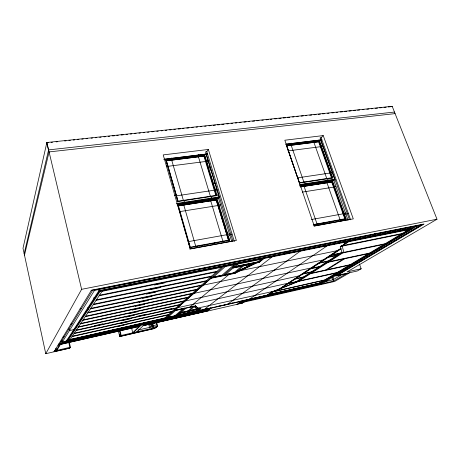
<?xml version="1.0" encoding="UTF-8"?>
<svg xmlns="http://www.w3.org/2000/svg" width="460" height="460" viewBox="0 0 460 460"><rect width="100%" height="100%" fill="white"/><g stroke="black" fill="none" stroke-linecap="round" stroke-linejoin="round"><path stroke-width="0.69" d="M359.473 264.057L361.157 268.778L347.007 271.935L437 219.224L392.19 106.3L46.857 142.502L23 248.279L45.764 353.7L69.742 348.145L70.403 347.202L69.299 342.326M24.483 255.156L49.082 151.909L395.094 113.626M299.408 183.034L286.304 144.831L319.459 140.714L332.798 177.951L299.408 183.034L297.706 177.485M190.066 247.652L190.314 247.175L178.33 205.447L177.802 204.924L217.045 198.858L229.695 240.361L190.066 247.652L177.802 204.924M45.764 353.7L81.615 289.323L46.857 142.502M177.755 201.566L178.014 201.146L166.273 160.327L165.749 159.792L204.677 154.957L217.08 195.58L177.755 201.566L165.749 159.792M54.021 351.791L91.419 290.202L424.057 224.014L337.013 275.529M167.842 165.91L166.365 165.933M171.977 159.66L171.649 157.964M59.869 343.781L92.816 290.03M59.955 344.448L56.166 350.583L55.925 349.077M56.781 350.353L60.455 344.431M209.058 309.218L61.933 342.648L94.467 290.421L94.196 289.317M313.225 225.003L346.127 218.954L332.551 181.01L332.131 181.648L300.305 186.582M319.459 140.714L319.044 141.346L332.074 177.744L332.798 177.951M217.045 198.858L216.591 199.554L178.302 205.488L216.625 199.513L228.948 240.108L229.695 240.361M66.481 340.923L99.768 289.363M217.08 195.58L216.344 195.35L204.263 155.601L204.677 154.957M67.12 339.014L67.43 340.406L99.366 291.243L263.712 258.353M67.683 340.4L210.898 307.935L201.635 310.034M68.155 340.245L100.297 291.059M69.92 339.791L102.465 290.708M198.743 156.325L198.415 154.658M69.207 348.272L69.862 347.329L68.758 342.453M206.736 151.765L208.351 149.454L236.359 240.482L190.221 249.009L163.219 154.899L208.351 149.454M176.341 195.471L174.3 195.626M215.964 195.805L203.912 156.101L166.577 160.804M204.234 155.641L166.25 160.373L177.986 201.187L216.378 195.31M205.879 161.034L208.041 160.592L207.586 161.224M183.776 200.301L184.512 202.262M184.08 204.591L184.063 203.958M179.952 211.226L179.59 211.146M94.145 326.146L94.449 325.737L103.069 323.828L102.741 324.237M130.082 284.556L131.221 283.09L130.939 282.014M138.868 281.117L139.213 280.692M214.647 189.796L216.833 189.324M210.801 196.19L211.565 198.111M216.217 200.002L228.58 240.465L216.217 200.002L177.974 205.936M177.491 204.671L218.586 198.329L219.362 197.409L205.988 153.887M218.293 205.137L220.478 204.654L219.995 205.206M188.588 241.293L188.226 241.236M117.536 326.37L117.196 326.749L125.54 324.57M120.313 323.259L119.962 323.656L128.081 321.839L128.449 321.442M123.194 320.034L122.831 320.447L131.088 318.613L131.468 318.199M126.189 316.687L125.81 317.112L134.205 315.261L134.607 314.835M129.3 313.208L128.903 313.651L137.448 311.782L137.862 311.339M132.532 309.591L132.123 310.051L140.817 308.166L141.249 307.7M135.901 305.825L135.47 306.303L144.325 304.399L144.773 303.916M139.409 301.898L138.96 302.398L147.976 300.478L148.442 299.978M143.06 297.81L142.6 298.327L151.783 296.395L152.271 295.872M146.878 293.543L146.389 294.084L155.75 292.135L156.262 291.588M150.863 289.081L150.357 289.65L159.896 287.684L160.425 287.115M155.026 284.424L154.497 285.016L164.226 283.032L164.783 282.44M286.729 145.331L319.085 141.306L332.12 177.704L299.494 182.701M196.121 246.14L196.725 247.63M291.565 144.768L291.249 143.204M137.166 316.612L137.569 316.192L145.734 314.387L145.32 314.807M118.364 331.027L119.732 336.565L120.687 335.576L156.291 327.428L157.677 326.203L156.578 322.052M314.358 141.927L314.042 140.392M320.787 138.052L323.236 135.579L353.291 218.868L314.284 226.078L284.832 140.22L323.236 135.579M331.614 178.146L318.602 141.789L286.936 145.78M227.194 234.358L229.396 233.847M223.359 241.138L223.986 242.592M229.638 235.52L230.839 234.33L232.07 234.111M139.259 326.45L132.779 332.781L131.548 327.928M141.484 324.57L142.37 323.708M133.164 332.781L140.766 325.369L140.495 324.311M136.649 331.971L144.4 324.541L144.124 323.489M205.125 267.921L205.585 267.484M163.145 310.856L163.599 310.431L171.499 308.683L171.028 309.108M304.405 181.953L305.244 183.73M304.503 185.932L304.526 185.34M391.857 106.605L392.19 106.3M157.677 326.203L153.761 327.106L152.404 328.331L151.104 323.38M164.335 318.395L222.226 266.679M165.864 318.05L224.135 266.294M185.248 307.993L174.489 310.391L211.1 278.271L235.037 273.32L256.686 262.936L259.066 262.453L264.086 258.462L348.335 241.546L348.226 241.247L347.093 242M330.251 172.661L332.178 172.241M167.394 317.705L175.766 310.31L183.12 308.671M212.83 277.581L226.038 265.914M327.359 178.463L328.216 180.205M174.489 316.095L183.442 308.395M221.271 275.833L234.859 264.143M344.902 219.081L331.671 182.045L300.524 186.915M299.851 184.558L334.742 179.164L334.909 179.636L333.862 180.533L299.874 185.782M176.007 315.75L185.012 308.045M223.071 275.465L236.733 263.77M177.514 315.41L186.248 307.97L193.505 306.354M224.865 275.091L238.608 263.39M333.96 186.76L335.886 186.329M187.329 311.489L193.838 306.078L190.538 306.814M233.174 273.372L242.742 265.42M188.836 311.15L195.385 305.733L198.898 309.154L195.385 305.733M244.565 265.052L234.945 273.01L211.008 277.955L211.1 278.271M255.651 259.808L255.978 259.543M196.38 311.132L199.318 308.781M257.18 262.493L261.907 258.715M266.024 255.789L266.57 255.352M232.34 267.53L258.968 262.137L263.983 258.14L264.086 258.462M199.812 308.671L200.807 308.447L197.76 311.184L200.876 308.706L178.411 313.691M317.572 223.836L318.447 225.699M207.408 309.126L207.696 310.132L206.097 311.357L143.169 325.72M210.697 308.027L206.327 311.374L237.837 304.181L242.679 300.777M286.062 253.316L288.069 251.798M343.511 213.474L345.454 213.02M345.604 214.573L347.202 213.388L348.243 213.204M340.112 219.989L342.872 219.454M340.647 219.598L341.354 220.915M236.929 304.388L241.753 300.984M322.184 244.599L322.811 244.162M241.276 300.846L241.569 301.829L242.874 300.909L321.051 283.176M243.576 300.529L320.614 283.17L412.309 228.465L321.224 282.888L246.635 299.834M257.525 298.201L258.894 297.275M267.565 294.843L272.101 291.824L267.07 295.464L197.76 311.184M342.039 245.358L340.279 246.525L342.085 252.707L297.091 281.715L336.352 272.998M343.683 244.26L346.144 242.627M348.335 241.546L340.383 246.824L340.279 246.525L401.114 234.163M268.531 294.785L273.458 291.519M341.855 246.203L349.502 241.138M310.408 268.352L279.093 289.277L340.906 248.618L340.803 248.331M311.409 267.691L322.207 260.578M323.938 259.44L339.647 249.09M281.336 288.086L340.975 248.917M294.693 282.687L341.918 252.155M374.141 234.249L374.831 233.806M325.697 270.02L343.212 259.055M327.066 269.721L344.632 258.756M319.165 283.308L409.578 229.086M326.56 279.185L327.738 278.478M319.464 284.125L416.565 226.165M423.085 224.204L335.685 276.006L346.472 273.591M333.034 279.778L342.809 274.039M243.892 300.851L244.185 301.823L240.091 302.755L238.314 304.008L242.385 303.077L244.979 301.271L333.5 281.14L346.972 273.298M349.847 272.654L334.679 281.445L243.673 302.18M361.157 268.778L357.311 270.986L336.174 275.718M236.509 271.716L254.587 263.022M236.273 271.906L252.666 264.029L243.57 265.874M272.74 291.565L297.097 281.715M272.182 292.071L298.235 281.549L343.85 252.218L342.171 246.14M138.057 330.05L152.013 326.836L153.37 325.605L156.791 324.817M54.705 350.652L56.361 350.273L55.896 348.174M54.521 350.963L70.403 347.202M54.079 351.687L69.276 348.168M120.342 336.341L154.916 328.331M119.732 336.565L154.79 328.44L157.188 326.318L156.089 322.161M58.035 345.172L59.748 344.781M60.772 341.82L62.163 341.504M68.195 340.181L197.852 310.799M267.197 295.084L320.407 283.026L411.039 228.792L347.904 241.46M67.43 340.406L198.323 310.787M218.155 306.291L227.257 304.497L300.207 251.206L300.104 250.895M227.878 304.089L232.743 302.985M238.297 301.725L241.08 301.093M242.466 300.782L245.249 300.15M220.754 305.745L211.657 307.809L207.27 311.155L207.132 310.661M222.157 305.428L224.957 304.796M226.355 304.48L241.057 301.145M210.237 308.315L62.439 341.837L62.06 340.153M241.569 301.829L322.334 283.475L419.963 225.486L94.467 290.421M58.719 344.046L207.696 310.132M58.242 344.839L139.898 326.215M143.514 325.387L206.546 311.012M238.815 303.657L242.891 302.726M59.886 344.557L139.777 326.335M143.324 325.571L206.298 311.202M238.539 303.847L242.615 302.916M72.277 336.237L168.602 314.582M327.451 278.967L327.974 278.852M72.036 336.605L168.159 314.979M274.735 291.042L197.903 308.045M272.648 291.703L324.714 279.979M180.861 312.558L187.962 310.96M189.474 310.621L197.07 308.907L194.425 306.521M180.705 312.691L187.801 311.092M189.313 310.753L196.903 309.039M272.832 291.933L324.012 280.404M178.716 313.427L198.823 308.896M323.811 281.865L333.27 279.72M70.156 339.44L164.761 318.015M167.825 317.32L174.938 315.709M176.45 315.37L196.863 310.747M269.14 294.383L319.849 282.9M174.564 310.661L195.46 305.998M74.278 333.218L172.207 311.362M74.025 333.603L171.752 311.771M62.934 337.111L64.135 336.841M76.36 330.084L175.95 308.016M76.096 330.481L175.478 308.441M288.633 283.297L296.418 281.572M299.144 280.968L337.105 272.55M287.954 283.745L295.728 282.02M295.682 278.668L303.594 276.931M294.975 279.134L302.875 277.397M78.522 326.824L179.831 304.549M78.246 327.238L179.342 304.991M73.778 329.624L69.454 330.579L69.04 328.773M342.821 270.181L345.828 269.52M80.77 323.432L183.862 300.949M311.282 273.165L350.255 264.661M80.483 323.863L183.35 301.409M310.534 273.642L349.45 265.15M83.11 319.901L188.048 297.212M82.811 320.35L187.513 297.689M361.209 260.877L362.089 260.688M303.416 273.585L311.472 271.837M70.794 324.168L72.088 323.886M302.68 274.074L310.718 272.326M85.548 316.221L192.395 293.325M85.238 316.693L191.843 293.819M311.529 268.26L319.729 266.501M310.753 268.772L318.941 267.013M87.774 312.875L196.345 289.8M329.096 261.705L369.512 253.115M328.273 262.234L368.621 253.65M320.039 262.671L328.394 260.9M319.223 263.206L327.56 261.435M88.096 312.386L196.92 289.282M80.063 308.901L81.466 308.608M328.124 257.358L336.616 255.582M90.752 308.372L201.63 285.079M88.59 308.976L87.734 309.154L87.4 307.763M90.413 308.884L201.031 285.614M324.03 259.722L203.4 285.102L203.308 284.792M93.529 304.186L206.54 280.692M332.022 254.8L340.584 253.017M342.085 252.707L385.123 243.754M93.179 304.721L205.913 281.25M331.148 255.369L339.693 253.592M342.688 252.971L384.163 244.329M389.896 243.88L390.816 243.685M328.98 256.795L337.49 255.018M96.439 299.805L211.657 276.121M96.065 300.363L211.008 276.702M213.48 277.006L221.944 275.258M225.544 274.517L233.87 272.797M213.262 277.196L221.72 275.454M225.314 274.706L233.64 272.993M93.386 298.04L94.288 297.856M234.916 266.536L257.962 261.872M232.823 267.116L257.698 262.079M233.461 267.772L242 266.035M243.817 265.667L252.919 263.821M342.792 245.582L402.155 233.536M233.226 267.973L241.753 266.242M99.481 295.216L216.999 271.348M99.09 295.797L216.321 271.958M102.062 291.324L221.519 267.312M225.319 266.547L234.123 264.782M235.992 264.402L261.108 259.354M348.53 241.782L408.503 229.73M91.166 290.622L422.343 224.647M98.831 290.818L414.006 227.694M81.615 289.323L437 219.224M190.285 247.21L228.976 240.08M313.341 224.612L345.431 218.695L346.127 218.954M196.495 246.364L197.886 246.106M199.249 245.887L202.774 245.209M204.131 244.99L205.562 244.697M213.934 243.162L215.326 242.903M216.683 242.684L218.12 242.391M221.57 241.787L223.002 241.494L210.663 200.623M226.487 240.85L227.884 240.597M314.243 224.744L315.652 224.486M319.159 223.842L320.603 223.548M321.954 223.33L325.496 222.651M328.986 222.007L330.384 221.749M331.729 221.53L333.126 221.277M336.622 220.633L338.071 220.34M189.554 248.969L232.869 240.971L205.585 151.829L206.793 151.685L234.295 241.362M313.979 225.986L349.376 219.449L320.074 137.85L321.109 137.724L350.606 219.771M188.065 241.69L227.66 234.571M311.483 219.506L343.735 213.71L332.103 181.171M24.702 253.586L24.167 253.678L48.605 149.885L394.473 112.05M179.446 211.657L218.776 205.401M302.341 192.107L334.196 187.036M299.88 186.058L332.551 181.01M300.346 186.541L332.178 181.614L345.385 218.73L332.131 181.648M178.008 205.89L216.252 199.956M300.57 186.869L331.671 182.045M176.554 203.481L219.207 196.892M176.743 203.964L219.362 197.409M299.431 185.092L334.909 179.636M176.508 195.828L215.136 190.089M297.948 177.796L330.498 172.96M167.359 166.393L206.373 161.38M287.989 150.892L321.068 146.636L321.511 146.199L320.856 146.251L322.724 145.895M163.984 159.298L207.46 153.922L163.961 159.338M321.822 139.782L285.706 144.244L321.781 139.817M165.974 160.833L203.912 156.101M286.977 145.734L318.602 141.789M48.208 142.703L46.782 142.853L48.524 150.23M51.066 142.399L52.497 142.249M56.068 141.875L57.494 141.726M64.641 140.973L66.067 140.823M68.925 140.524L70.357 140.375M73.215 140.076L74.641 139.926M77.498 139.621L78.93 139.472M81.788 139.173L83.214 139.023M86.072 138.724L87.504 138.575M91.074 138.195L92.506 138.046M95.364 137.747L96.79 137.597M99.647 137.298L101.079 137.149M103.937 136.844L105.363 136.695M108.221 136.396L109.652 136.246M112.51 135.947L114.649 135.723M116.794 135.499L118.226 135.343M121.084 135.044L123.222 134.82M126.08 134.521L127.512 134.372M130.37 134.073L131.801 133.917M134.659 133.618L136.085 133.469M138.943 133.17L140.375 133.02M143.232 132.721L144.659 132.572M147.516 132.267L148.948 132.118M151.806 131.819L153.945 131.595M156.802 131.296L158.234 131.146M161.092 130.841L162.518 130.692M165.376 130.393L166.808 130.243M169.665 129.944L171.091 129.795M173.949 129.49L175.381 129.34M178.238 129.041L180.383 128.817M182.522 128.593L183.954 128.444M186.812 128.139L188.956 127.914M191.814 127.615L193.24 127.466M196.098 127.167L197.53 127.017M200.387 126.713L201.814 126.563M204.671 126.264L206.103 126.115M208.961 125.816L211.1 125.591M213.244 125.367L215.389 125.137M217.534 124.913L219.673 124.689M221.818 124.465L223.962 124.24M226.82 123.941L228.246 123.786M231.104 123.487L232.536 123.337M235.393 123.038L236.819 122.889M239.677 122.59L241.109 122.44M243.967 122.136L246.111 121.911M248.256 121.687L249.682 121.538M252.54 121.239L254.685 121.014M256.829 120.784L258.968 120.56M261.826 120.261L263.258 120.112M266.116 119.813L268.26 119.588M270.399 119.358L271.831 119.209M274.689 118.91L276.834 118.686M278.973 118.462L281.117 118.237M283.262 118.007L285.407 117.783M287.546 117.559L289.691 117.334M292.548 117.035L293.98 116.886M296.838 116.581L298.264 116.432M301.122 116.133L303.266 115.909M305.411 115.684L306.837 115.535M309.695 115.236L311.84 115.006M313.984 114.781L316.123 114.557M318.268 114.333L320.413 114.109M322.558 113.884L324.697 113.654M327.554 113.355L328.986 113.206M331.844 112.907L333.989 112.683M336.128 112.459L337.559 112.309M340.417 112.004L342.562 111.78M344.701 111.556L346.846 111.331M348.99 111.107L351.135 110.883M353.274 110.653L355.419 110.429M357.564 110.204L359.709 109.98M362.566 109.681L363.992 109.532M366.85 109.227L368.995 109.003M371.139 108.778L372.565 108.629M375.423 108.33L377.568 108.106M379.713 107.876L381.857 107.651M383.997 107.427L386.141 107.203M388.286 106.979L390.431 106.754M194.258 306.659L197.156 309.269M320.511 139.742L334.684 179.21M333.69 180.061L348.036 220.219M319.039 140.961L332.126 177.502M343.971 214.377L345.65 219.069M313.657 141.628L326.939 178.98M327.152 181.614L327.422 182.379L327.457 181.798M326.928 182.666L340.21 220.07M337.904 250.24L338.008 250.527L240.873 270.52L240.781 270.21M327.066 245.49L327.175 245.795L249.418 299.207M290.887 144.457L304.008 182.476M303.801 185.547L317.176 224.382M332.798 276.661L333.73 279.369M332.108 277.075L333.5 281.14M286.304 144.831L297.235 176.703M327.347 279.605L327.813 280.957M312.714 255.415L312.811 255.714M310.977 267.973L194.108 293.336L194.022 293.043M298.931 275.908L185.518 300.949L185.437 300.667M287.701 283.308L177.48 307.734M272.073 256.519L272.17 256.841L204.263 309.442M274.114 269.911L274.206 270.204M258.968 262.137L259.066 262.453M256.686 262.936L256.588 262.614L234.945 273.01L235.037 273.32M247.831 275.436L247.923 275.73M207.224 159.275L208.265 162.679M209.024 165.41L210.559 170.165M214.095 181.74L214.722 183.781M215.97 187.87L217.011 191.274M217.764 194.005L218.471 196.035M218.425 197.811L218.586 198.329M218.534 198.283L231.61 241.074M204.694 155.882L205.327 157.941M206.58 162.064L207.207 164.111M208.041 166.848L208.667 168.9M210.341 174.369L212.215 180.521M212.635 181.89L213.676 185.305M217.212 200.278L218.189 203.481M218.983 206.08L219.598 208.115M220.426 210.829L221.461 214.222M222.289 216.936L222.91 218.971M224.56 224.394L225.181 226.429M226.423 230.5L227.458 233.893M228.263 236.555L229.27 239.855M198.185 155.974L210.525 196.799M210.806 199.571L211.059 200.41L211.054 199.784M228.735 274.292L228.827 274.603L189.957 306.941M220.576 281.163L220.662 281.468M210.714 289.461L210.801 289.754M171.459 159.298L183.528 200.916M183.528 204.142L195.793 246.491M185.138 230.736L185.725 232.783M188.836 243.622L189.399 245.594M152.639 322.834L153.761 327.106M152.26 323.173L152.984 325.95M151.88 323.518L152.605 326.295M151.662 323.725L152.386 326.491M149.822 324.403L150.546 327.175M148.591 323.8L149.678 327.963M119.985 330.591L121.193 335.461L120.238 336.45L119.721 334.357M119.473 330.711L120.687 335.576M61.559 340.969L61.933 342.648M99.038 290.996L98.871 291.255L412.7 228.131L99.038 290.996"/></g></svg>
